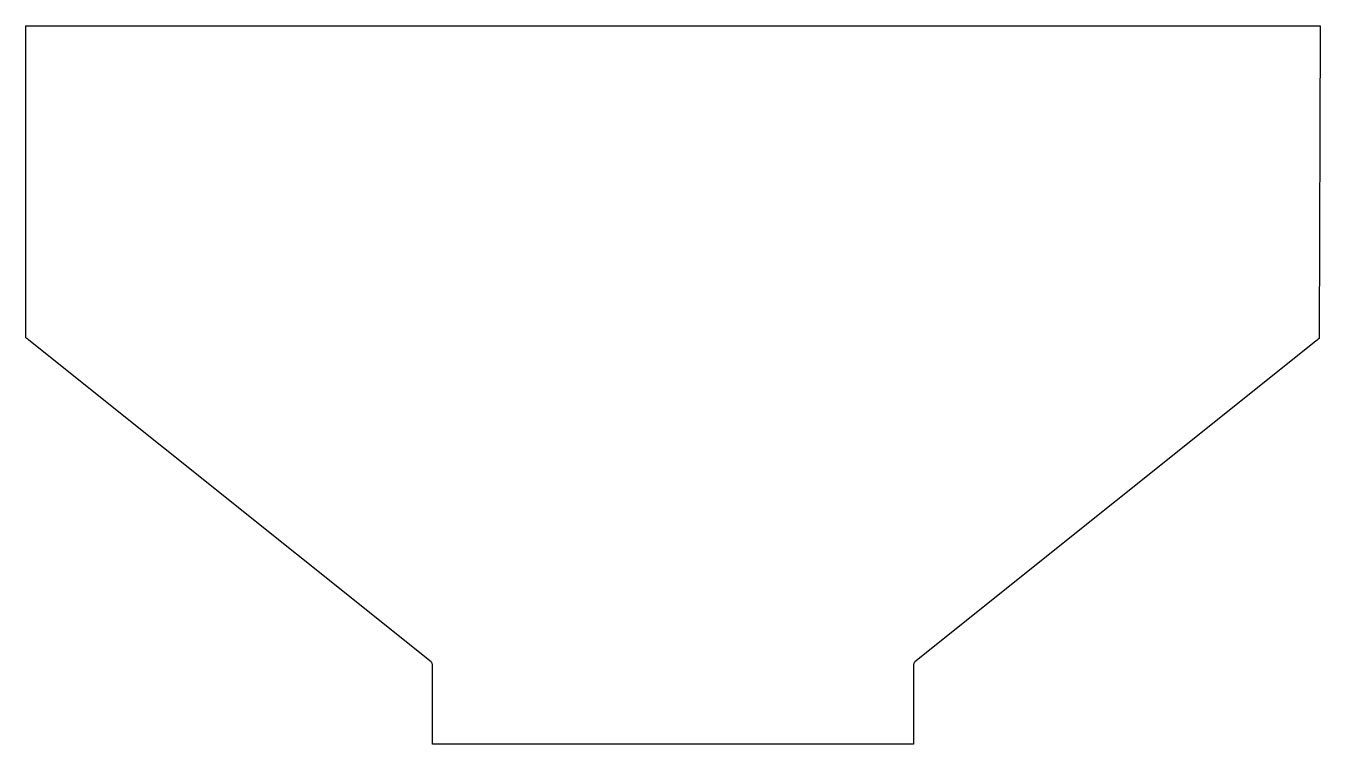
# Model space of a CAD drawing. Header units: millimetres. Extents: x -796 to 796, y -1036 to -152.
import ezdxf

# ---------------------------------------------------------------- set-up
doc = ezdxf.new("R2010")
doc.units = ezdxf.units.MM

msp = doc.modelspace()

# ---------------------------------------------------------------- linework, layer by layer
at = {"layer": 'OuterContour'}
msp.add_lwpolyline([(-796, -535.8), (-796, -152.1), (796, -152.1), (794.8, -536.8), (793.7, -537.8), (792.3, -538.9), (790.7, -540.2), (790.7, -540.2), (297.5, -934.8, 0.227838), (296, -937.9), (296, -1036), (-296, -1036), (-296, -937.9, 0.227838), (-297.5, -934.8), (-792.3, -538.9), (-793.7, -537.8), (-794.9, -536.8), (-796, -535.8)], format="xyb", close=True, dxfattribs=at)

doc.saveas('drawing.dxf')
